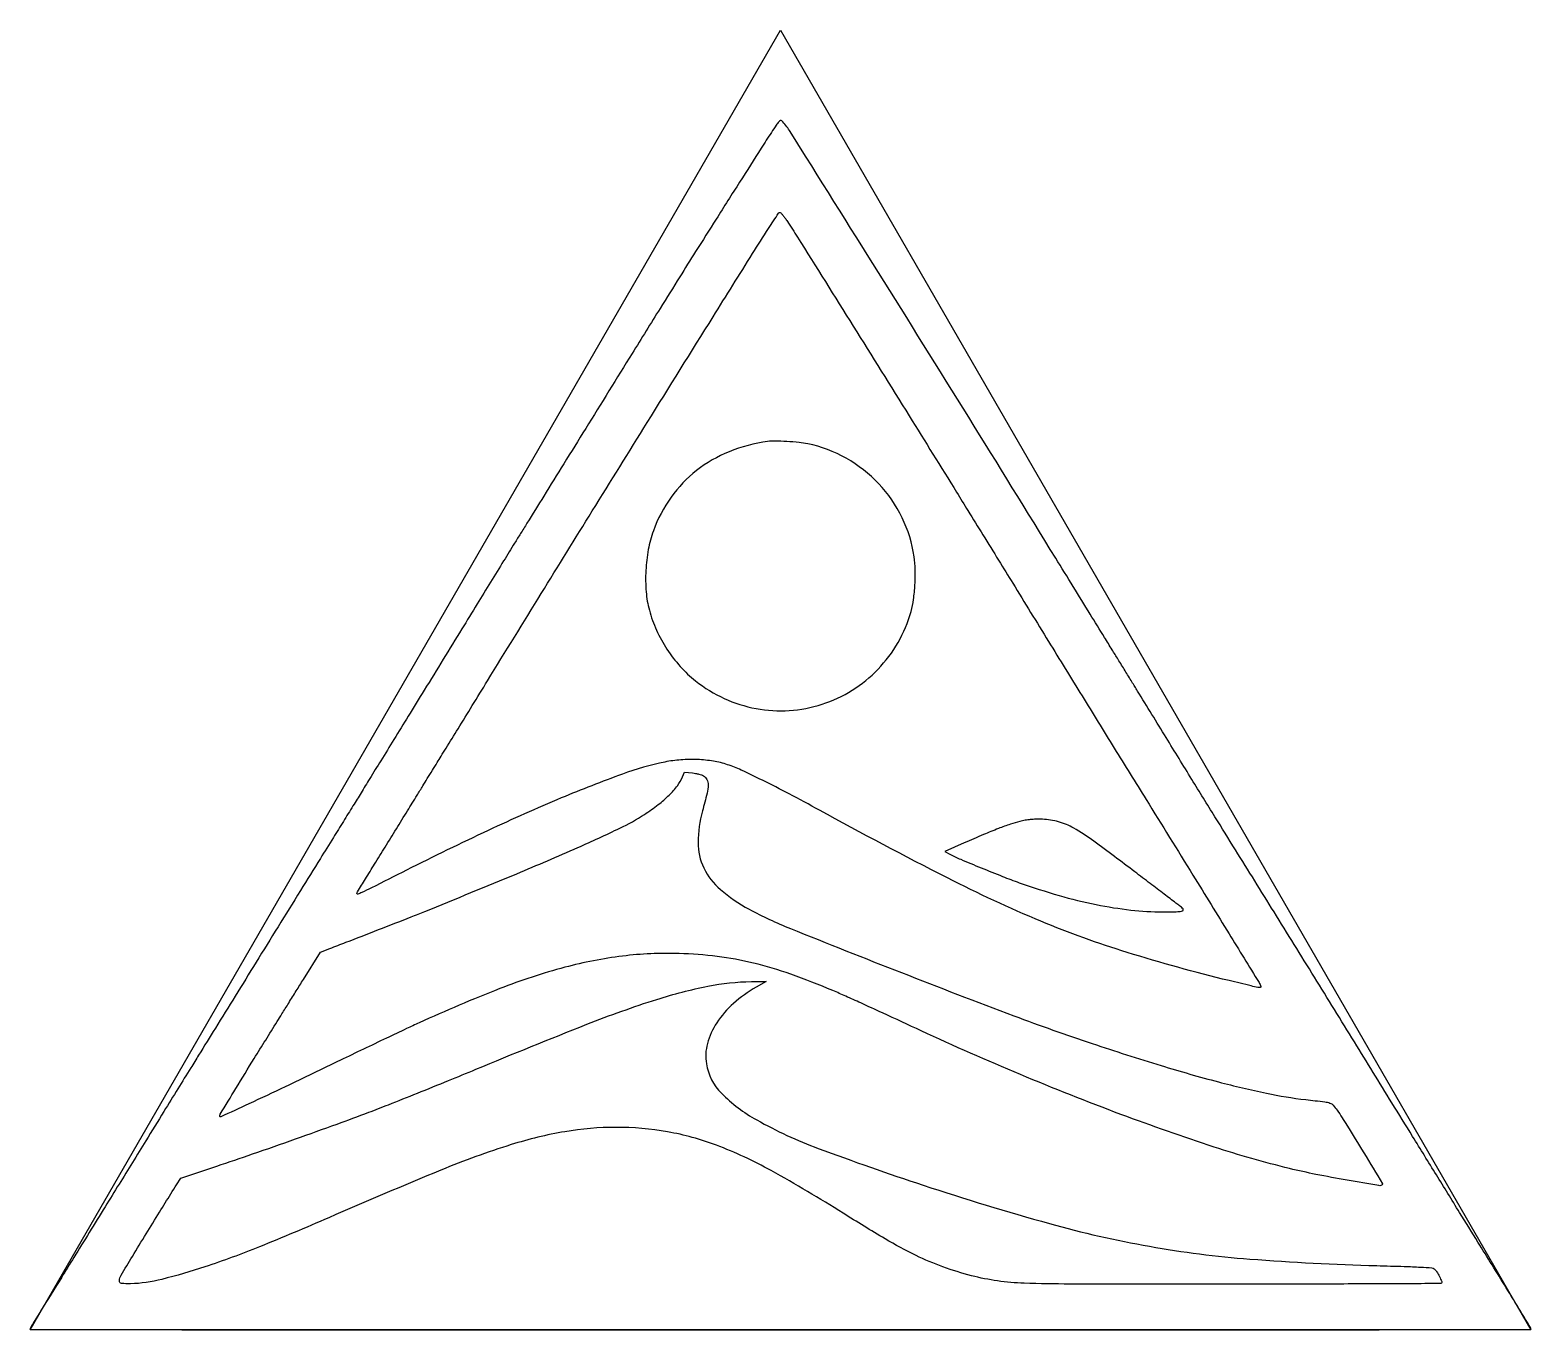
# Model space of a CAD drawing. Header units: millimetres. Extents: x 8 to 202, y 10 to 284.
# Drawn here: x 152.5 to 197.5, y 57.03 to 96 of the extents above; entities that cross this region are included whole.
import ezdxf

# ---------------------------------------------------------------- set-up
doc = ezdxf.new("R2010")
doc.units = ezdxf.units.MM
doc.layers.add('CUT', color=1, linetype='Continuous')
doc.layers.add('ENGRAVE', color=7, linetype='Continuous')

msp = doc.modelspace()

# ---------------------------------------------------------------- linework, layer by layer
at = {"layer": 'CUT'}
msp.add_lwpolyline([(152.5, 57.029), (175, 96), (197.5, 57.029)], close=True, dxfattribs=at)
at = {"layer": 'ENGRAVE'}
for points in [[(174.727, 92.931, 0.00239), (174.422, 92.458, 0.000308), (173.775, 91.441, 0.000389), (173.073, 90.334, 0.000566), (172.455, 89.357, 0.001004), (171.978, 88.596, 0.000539), (171.392, 87.656, 0.000328), (170.551, 86.302, 0.000079), (169.16, 84.056, -0.000048), (168.504, 82.998, -0.000062), (167.903, 82.028, -0.000046), (167.399, 81.215, -0.000558), (167.204, 80.902, 0.001221), (167.03, 80.621, 0.000207), (166.699, 80.083, 0.000226), (166.31, 79.451, 0.000201), (165.906, 78.794, -0.000191), (165.447, 78.046, -0.000106), (164.887, 77.134, -0.000106), (164.32, 76.212, -0.000171), (163.837, 75.427, 0.000093), (163.41, 74.735, 0.000117), (163.016, 74.095, 0.000092), (162.686, 73.559, 0.00096), (162.551, 73.338, -0.001425), (162.427, 73.135, -0.00023), (162.183, 72.74, -0.000254), (161.895, 72.275, -0.000224), (161.594, 71.79, 0.000224), (161.204, 71.162, 0.000066), (160.607, 70.199, 0.000066), (159.936, 69.115, 0.000071), (159.281, 68.056, -0.000018), (158.651, 67.039, -0.000022), (158.057, 66.079, -0.000019), (157.556, 65.269, -0.00014), (157.317, 64.884, 0.000329), (156.933, 64.263, 0.00025), (156.513, 63.583, 0.000175), (155.97, 62.701, 0.000057), (155.169, 61.401, -0.000219), (154.753, 60.724, -0.000148), (154.276, 59.952, -0.000149), (153.815, 59.206, -0.000296), (153.449, 58.615, 0.00011), (152.816, 57.592, 0.002073), (152.619, 57.271, 0.002468), (152.51, 57.091, 0.134884), (152.5, 57.053, 0.413894), (152.51, 57.043, 0.000001), (159.109, 57.036, 0.00017), (166.372, 57.031, 0.000102), (175, 57.029, 0.000098), (183.628, 57.031, 0.000164), (190.891, 57.036, 0.000001), (197.49, 57.043, 0.413905), (197.5, 57.053, 0.137132), (197.487, 57.1, 0.000532), (197.192, 57.585, 0.001624), (196.755, 58.297, 0.000271), (195.911, 59.66, -0.000312), (195.357, 60.555, -0.00016), (194.664, 61.678, -0.000159), (193.952, 62.833, -0.000241), (193.332, 63.839, 0.000365), (192.208, 65.664, 0.000302), (191.007, 67.608, 0.0003), (189.796, 69.562, 0.000348), (188.64, 71.423, -0.000605), (188.024, 72.417, -0.000427), (187.333, 73.535, -0.000382), (186.563, 74.786, -0.000277), (185.706, 76.182, 0.000354), (185.537, 76.458, 0.000197), (185.331, 76.793, 0.000197), (185.122, 77.132, 0.00032), (184.944, 77.42, -0.000484), (184.715, 77.79, -0.000083), (184.284, 78.49, -0.000091), (183.778, 79.313, -0.000081), (183.252, 80.167, 0.001101), (180.644, 84.389, 0.001002), (177.935, 88.734, 0.000146), (175.269, 92.987, 0.053212), (175.04, 93.279, 0.320921), (175, 93.286, 0.099034), (174.949, 93.248, 0.034016), (174.872, 93.149, 0.004692)], [(175.205, 90.264, -0.007199), (175.509, 89.793, -0.000117), (177.179, 87.122, -0.000351), (178.858, 84.431, -0.000568), (180.281, 82.141, -0.000394), (180.621, 81.591, -0.000176), (181.067, 80.868, -0.000174), (181.539, 80.104, -0.000237), (181.964, 79.413, 0.000212), (183.035, 77.671, 0.000257), (184.041, 76.038, 0.000269), (185.008, 74.472, 0.000282), (185.962, 72.932, -0.000331), (187.367, 70.662, -0.000711), (188.447, 68.909, -0.000129), (189.347, 67.445, -0.046012), (189.403, 67.33, -0.480254), (189.386, 67.299, -0.081543), (189.308, 67.3, -0.014324), (189.115, 67.341, -0.000625), (188.448, 67.502, -0.015369), (185.394, 68.347, -0.023465), (182.809, 69.282, -0.019543), (180.008, 70.579, -0.007245), (176.167, 72.612, 0.004058), (175.257, 73.102, 0.006337), (174.464, 73.507, 0.00684), (173.819, 73.815, 0.027779), (173.414, 73.976, 0.039845), (172.988, 74.08, 0.029987), (172.509, 74.13, 0.02925), (172.013, 74.121, 0.032109), (171.537, 74.055, 0.036489), (170.26, 73.693, 0.011787), (168.428, 72.977, 0.010593), (166.239, 72.006, 0.007188), (163.787, 70.813, -0.000293), (162.733, 70.281, -0.00773), (162.448, 70.144, -0.03744), (162.324, 70.097, -0.620966), (162.302, 70.122, -0.045062), (162.323, 70.165, -0.000254), (162.559, 70.553, -0.00109), (162.829, 70.994, -0.000692), (163.146, 71.507, 0.000236), (163.484, 72.052, 0.000243), (163.817, 72.593, 0.000234), (164.106, 73.061, 0.001033), (164.276, 73.338, -0.000577), (164.411, 73.559, -0.000406), (164.563, 73.807, -0.00041), (164.709, 74.044, -0.000861), (164.823, 74.228, 0.001072), (164.974, 74.472, 0.000109), (165.332, 75.052, 0.000136), (165.758, 75.745, 0.000108), (166.217, 76.491, -0.000441), (167.826, 79.105, -0.000516), (169.358, 81.582, -0.000471), (171.007, 84.236, -0.000278), (172.98, 87.403, -0.000311), (174.163, 89.296, -0.003414), (174.643, 90.052, -0.002212), (174.94, 90.507, -0.332892), (174.995, 90.527, -0.142019), (175.019, 90.511, -0.008979), (175.075, 90.444, -0.012628), (175.138, 90.361, -0.009018)], [(174.613, 83.666, 0.060152), (173.462, 83.358, 0.070717), (172.484, 82.795, 0.072342), (171.718, 81.994, 0.067204), (171.19, 80.989, 0.042347), (171.037, 80.427, 0.032376), (170.963, 79.794, 0.032598), (170.972, 79.162, 0.045516), (171.068, 78.606, 0.041522), (171.282, 78.009, 0.038236), (171.596, 77.437, 0.038238), (171.994, 76.921, 0.041542), (172.456, 76.486, 0.122654), (174.268, 75.66, 0.124465), (176.245, 75.786, 0.124495), (177.924, 76.837, 0.122748), (178.913, 78.566, 0.034548), (178.988, 78.927, 0.0199), (179.031, 79.369, 0.019788), (179.039, 79.82, 0.03031), (179.007, 80.21, 0.077794), (178.648, 81.38, 0.075758), (177.945, 82.397, 0.075541), (176.97, 83.16, 0.076652), (175.816, 83.595, 0.027367), (175.559, 83.634, 0.009786), (175.189, 83.663, 0.009084), (174.825, 83.678, 0.040843)], [(172.687, 73.645, -0.127002), (172.794, 73.528, -0.128389), (172.83, 73.373, -0.053155), (172.797, 73.119, -0.006875), (172.66, 72.588, 0.064319), (172.53, 71.644, 0.113434), (172.7, 70.879, 0.10648), (173.197, 70.233, 0.052126), (174.059, 69.645, 0.028076), (175.296, 69.064, 0.002283), (178.626, 67.743, 0.003321), (181.998, 66.448, 0.009728), (184.344, 65.617, 0.005835), (186.409, 64.957, 0.010242), (188.133, 64.466, 0.012335), (189.572, 64.126, 0.023372), (190.748, 63.935, -0.002113), (191.318, 63.868, -0.051451), (191.474, 63.832, -0.129802), (191.572, 63.767, -0.032724), (191.69, 63.615, -0.010586), (191.981, 63.166, -0.00206), (192.484, 62.344, -0.000159), (193.048, 61.412, -0.372912), (193.043, 61.383, -0.216901), (192.939, 61.356, -0.001433), (191.988, 61.519, -0.006177), (191.053, 61.694, -0.010069), (190.264, 61.868, -0.019889), (188.001, 62.513, -0.010113), (185.208, 63.492, -0.009576), (182.191, 64.686, -0.009539), (179.218, 65.997, 0.000265), (178.06, 66.533, 0.001307), (177.406, 66.833, 0.002297), (176.956, 67.035, 0.003638), (176.569, 67.204, 0.016431), (175.308, 67.695, 0.025487), (174.188, 68.026, 0.027456), (173.105, 68.225, 0.024103), (171.959, 68.315, 0.038251), (170.263, 68.237, 0.034501), (168.537, 67.902, 0.028169), (166.583, 67.261, 0.013731), (164.166, 66.237, 0.003056), (163.792, 66.063, 0.000774), (163.185, 65.776, 0.000789), (162.494, 65.446, 0.000798), (161.806, 65.116, -0.000889), (160.154, 64.322, -0.002916), (159.059, 63.806, -0.000599), (158.218, 63.417, -0.547288), (158.188, 63.436, -0.136767), (158.205, 63.498, -0.000351), (158.672, 64.269, -0.002054), (159.222, 65.167, -0.001087), (159.91, 66.276, 0.000165), (160.051, 66.503, 0.000056), (160.256, 66.831, 0.000056), (160.482, 67.194, 0.000064), (160.697, 67.54), (161.206, 68.359), (161.487, 68.465, 0.002555), (161.972, 68.65, 0.000379), (162.947, 69.03, 0.000336), (163.928, 69.413, 0.003304), (164.34, 69.577, 0.001799), (167.092, 70.708, 0.005695), (168.923, 71.492, 0.007778), (170.184, 72.073, 0.031689), (170.92, 72.485, 0.019906), (171.336, 72.778, 0.031179), (171.665, 73.065, 0.0368), (171.909, 73.344, 0.062475), (172.063, 73.613), (172.123, 73.755), (172.359, 73.73, -0.018759), (172.456, 73.716, -0.01836), (172.553, 73.695, -0.018603), (172.636, 73.67, -0.063344)], [(182.175, 72.276, 0.020447), (181.892, 72.192, 0.009845), (181.535, 72.061, 0.007679), (181.087, 71.88, 0.00356), (180.511, 71.63), (179.923, 71.371), (180.073, 71.294, 0.017939), (180.403, 71.139, 0.003442), (181.012, 70.884, 0.003917), (181.654, 70.627, 0.008077), (182.16, 70.437, 0.015349), (183.353, 70.054, 0.020179), (184.464, 69.782, 0.022083), (185.5, 69.619, 0.028107), (186.465, 69.566, 0.004398), (186.915, 69.57, 0.082256), (187.054, 69.596, 0.514769), (187.069, 69.65, 0.067679), (186.966, 69.747, -0.005819), (186.855, 69.829, -0.000309), (186.503, 70.095, -0.000486), (186.085, 70.412, -0.000354), (185.621, 70.764, 0.003954), (184.398, 71.68, 0.029442), (183.79, 72.075, 0.061112), (183.339, 72.263, 0.060106), (182.855, 72.338, 0.011301), (182.655, 72.34, 0.019539), (182.489, 72.331, 0.0215), (182.335, 72.311, 0.018112)], [(174.273, 67.305, 0.051664), (173.591, 66.817, 0.067306), (173.089, 66.236, 0.077319), (172.809, 65.615, 0.107921), (172.777, 65.009, 0.157261), (173.228, 64.127, 0.068933), (174.287, 63.326, 0.03856), (176.133, 62.472, 0.009596), (179.276, 61.37, 0.011496), (183.064, 60.22, 0.024101), (186.065, 59.537, 0.024656), (189.074, 59.155, 0.012619), (192.876, 58.958, -0.00135), (193.701, 58.934, -0.005746), (194.194, 58.913, -0.004009), (194.531, 58.892, -0.162683), (194.598, 58.864, -0.074183), (194.671, 58.779, -0.022781), (194.754, 58.632, -0.014932), (194.825, 58.48, -0.307524), (194.816, 58.433, -0.197603), (194.785, 58.42, -0.000032), (192.922, 58.411, -0.000745), (190.859, 58.405, -0.00045), (188.414, 58.402, -0.000347), (183.674, 58.406, -0.007853), (182.309, 58.429, -0.02708), (181.508, 58.499, -0.02789), (180.727, 58.655, -0.024236), (179.87, 58.921, -0.025998), (179.063, 59.263, -0.019971), (178.138, 59.761, -0.007423), (176.877, 60.531, 0.014202), (174.723, 61.806, 0.036299), (173.079, 62.568, 0.046864), (171.615, 62.969, 0.04378), (170.068, 63.103, 0.041972), (168.535, 62.972, 0.033952), (166.93, 62.585, 0.02138), (164.818, 61.82, 0.005414), (161.457, 60.395, -0.007205), (159.379, 59.522, -0.015321), (157.741, 58.92, -0.019397), (156.454, 58.546, -0.051889), (155.51, 58.412, -0.042436), (155.245, 58.425, -0.396034), (155.179, 58.506, -0.115817), (155.231, 58.674, -0.004469), (155.568, 59.236, -0.000473), (155.982, 59.911, -0.000529), (156.382, 60.56, -0.000466), (156.724, 61.113, -0.003144), (156.896, 61.385), (157.022, 61.583), (158.098, 61.941, 0.002952), (159.173, 62.306, 0.001725), (160.457, 62.756, 0.001721), (161.706, 63.203, 0.00379), (162.657, 63.555, 0.003709), (163.247, 63.783, 0.001207), (164.114, 64.129, 0.001233), (165.044, 64.506, 0.001754), (165.868, 64.845, -0.004435), (169.194, 66.193, -0.017058), (171.295, 66.941, -0.02739), (172.824, 67.336, -0.047394), (174.128, 67.472), (174.573, 67.476)]]:
    msp.add_lwpolyline(points, format="xyb", close=True, dxfattribs=at)

doc.saveas('drawing.dxf')
